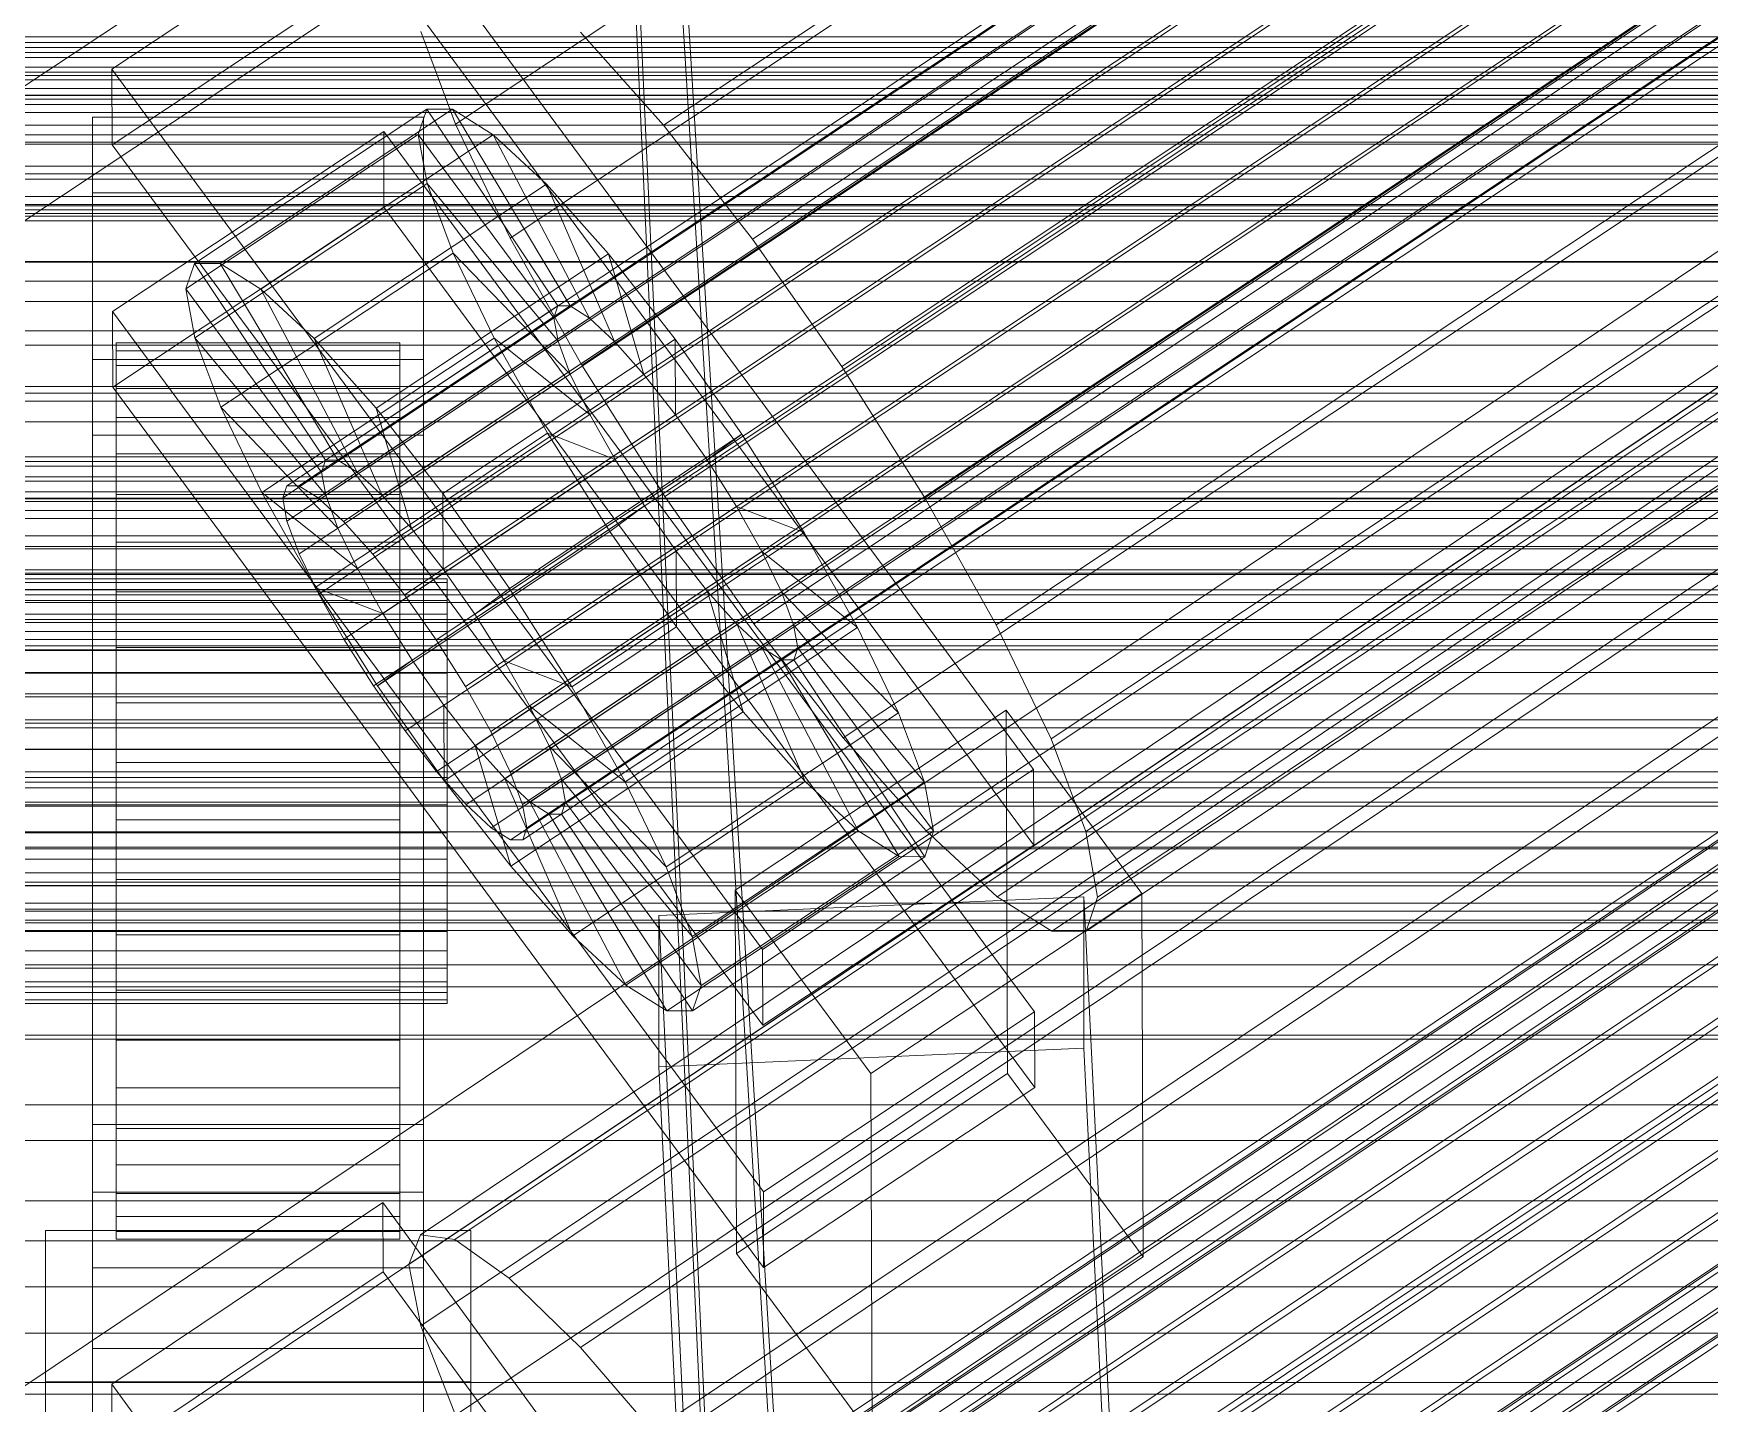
# Model space of a CAD drawing. Header units: millimetres. Extents: x -1970 to 34302, y -65268 to 6837.
# Drawn here: x 130.5 to 201.4, y -35108.3 to -35050.3 of the extents above; entities that cross this region are included whole.
import ezdxf

# ---------------------------------------------------------------- set-up
doc = ezdxf.new("R2010")
doc.units = ezdxf.units.MM
for name, color, linetype, lineweight in [('frontal_C01', 7, 'Continuous', 0), ('frontal_C02', 7, 'Continuous', 0), ('frontal_C07', 7, 'Continuous', 0), ('frontal_mezcladora', 7, 'Continuous', 0), ('frontal_mix-C02', 7, 'Continuous', 0)]:
    doc.layers.add(name, color=color, linetype=linetype, lineweight=lineweight)

msp = doc.modelspace()

# ---------------------------------------------------------------- linework, layer by layer
at = {"layer": 'frontal_C01'}
for p, q in [((141.218, -35069.457), (355.017, -34927.553)), ((141.731, -35069.46), (355.53, -34927.555)), ((141.045, -35069.965), (354.844, -34928.061)), ((142.549, -35069.973), (356.348, -34928.068)), ((141.224, -35070.949), (355.022, -34929.044)), ((143.617, -35070.961), (357.415, -34929.056)), ((141.742, -35072.341), (355.541, -34930.437)), ((144.861, -35072.357), (358.659, -34930.452)), ((148.35, -35054.162), (332.659, -34931.83)), ((142.565, -35074.048), (356.363, -34932.143)), ((359.995, -34932.161), (146.196, -35074.066)), ((157.152, -35054.205), (341.461, -34931.874)), ((143.635, -35075.952), (357.434, -34934.047)), ((147.533, -35075.971), (361.332, -34934.067)), ((144.881, -35077.924), (358.68, -34936.019)), ((148.779, -35077.943), (362.578, -34936.039)), ((150.672, -35058.977), (334.981, -34936.646)), ((345.231, -34936.697), (160.922, -35059.028)), ((146.218, -35079.829), (360.017, -34937.925)), ((149.85, -35079.847), (363.648, -34937.943)), ((147.554, -35081.538), (361.352, -34939.634)), ((150.672, -35081.553), (364.471, -34939.649)), ((148.798, -35082.934), (362.596, -34941.03)), ((151.191, -35082.946), (364.989, -34941.042)), ((149.865, -35083.922), (363.664, -34942.018)), ((151.369, -35083.93), (365.168, -34942.025)), ((153.694, -35064.351), (338.003, -34942.02)), ((164.693, -35064.406), (349.002, -34942.074)), ((150.683, -35084.435), (364.482, -34942.531)), ((151.196, -35084.438), (364.995, -34942.533)), ((157.211, -35069.916), (341.52, -34947.585)), ((168.21, -35069.971), (352.519, -34947.639)), ((160.982, -35075.293), (345.291, -34952.962)), ((171.232, -35075.344), (355.541, -34953.013)), ((164.752, -35080.116), (349.061, -34957.785)), ((173.554, -35080.16), (357.863, -34957.829)), ((168.263, -35084.057), (352.572, -34961.725)), ((175.016, -35084.09), (359.326, -34961.759)), ((171.275, -35086.845), (355.584, -34964.514)), ((175.521, -35086.867), (359.83, -34964.535)), ((173.584, -35088.293), (357.893, -34965.961)), ((175.032, -35088.3), (359.341, -34965.968)), ((228.298, -34987.381), (130, -35052.625)), ((130, -35058.312), (228.298, -34993.069)), ((133.809, -35051.836), (145.277, -35044.225)), ((145.277, -35044.225), (172.809, -35081.464)), ((145.289, -35047.426), (133.821, -35055.038)), ((172.821, -35084.665), (145.289, -35047.426)), ((148.35, -35054.162), (146.887, -35050.232)), ((153.641, -35050.265), (157.152, -35054.205)), ((133.821, -35055.038), (133.809, -35051.836)), ((161.341, -35089.075), (133.809, -35051.836)), ((137.313, -35060.047), (147.143, -35053.523)), ((138.396, -35060.053), (148.226, -35053.528)), ((147.143, -35053.523), (146.777, -35054.595)), ((148.226, -35053.528), (147.143, -35053.523)), ((147.143, -35053.523), (152.686, -35061.845)), ((149.953, -35054.611), (148.226, -35053.528)), ((148.226, -35053.528), (153.199, -35061.848)), ((133, -35057.064), (133, -35053.862)), ((133, -35053.862), (147, -35053.862)), ((133, -35099.336), (133, -35053.862)), ((133.847, -35062.082), (145.315, -35054.47)), ((145.315, -35054.47), (145.327, -35057.672)), ((145.315, -35054.47), (172.847, -35091.709)), ((147, -35053.862), (147, -35057.064)), ((147, -35053.862), (147, -35099.336)), ((150.672, -35058.977), (148.35, -35054.162)), ((157.152, -35054.205), (160.922, -35059.028)), ((133.821, -35055.038), (161.353, -35092.277)), ((136.948, -35061.12), (146.777, -35054.595)), ((140.123, -35061.135), (149.953, -35054.611)), ((146.777, -35054.595), (152.513, -35062.353)), ((146.777, -35054.595), (147.155, -35056.672)), ((152.207, -35056.697), (149.953, -35054.611)), ((149.953, -35054.611), (154.017, -35062.361)), ((147, -35057.064), (133, -35057.064)), ((133, -35057.064), (133, -35102.537)), ((137.325, -35063.196), (147.155, -35056.672)), ((142.377, -35063.221), (152.207, -35056.697)), ((147, -35102.537), (147, -35057.064)), ((147.155, -35056.672), (152.692, -35063.337)), ((147.155, -35056.672), (148.249, -35059.612)), ((154.833, -35059.645), (152.207, -35056.697)), ((152.207, -35056.697), (155.085, -35063.349)), ((145.327, -35057.672), (133.859, -35065.284)), ((172.859, -35094.911), (145.327, -35057.672)), ((153.694, -35064.351), (150.672, -35058.977)), ((160.922, -35059.028), (164.693, -35064.406)), ((136.948, -35061.12), (137.313, -35060.047)), ((142.856, -35068.37), (137.313, -35060.047)), ((137.313, -35060.047), (138.396, -35060.053)), ((143.369, -35068.372), (138.396, -35060.053)), ((138.396, -35060.053), (140.123, -35061.135)), ((138.419, -35066.136), (148.249, -35059.612)), ((145.003, -35066.169), (154.833, -35059.645)), ((148.249, -35059.612), (153.21, -35064.73)), ((148.249, -35059.612), (149.985, -35063.214)), ((157.653, -35063.252), (154.833, -35059.645)), ((154.833, -35059.645), (156.329, -35064.745)), ((142.683, -35068.878), (136.948, -35061.12)), ((137.325, -35063.196), (136.948, -35061.12)), ((144.188, -35068.885), (140.123, -35061.135)), ((140.123, -35061.135), (142.377, -35063.221)), ((133.859, -35065.284), (133.847, -35062.082)), ((161.379, -35099.321), (133.847, -35062.082)), ((152.686, -35061.845), (142.856, -35068.37)), ((153.199, -35061.848), (143.369, -35068.372)), ((152.513, -35062.353), (152.686, -35061.845)), ((152.686, -35061.845), (153.199, -35061.848)), ((153.199, -35061.848), (154.017, -35062.361)), ((152.513, -35062.353), (142.683, -35068.878)), ((154.017, -35062.361), (144.188, -35068.885)), ((152.692, -35063.337), (152.513, -35062.353)), ((154.017, -35062.361), (155.085, -35063.349)), ((134, -35073.394), (134, -35063.414)), ((134, -35063.414), (134, -35063.745)), ((134, -35063.414), (146, -35063.414)), ((134, -35064.375), (134, -35063.414)), ((134, -35073.55), (134, -35063.745)), ((134, -35063.745), (134, -35065.346)), ((134, -35063.745), (146, -35063.745)), ((142.862, -35069.861), (137.325, -35063.196)), ((138.419, -35066.136), (137.325, -35063.196)), ((140.156, -35069.738), (149.985, -35063.214)), ((145.255, -35069.873), (142.377, -35063.221)), ((142.377, -35063.221), (145.003, -35066.169)), ((152.692, -35063.337), (142.862, -35069.861)), ((155.085, -35063.349), (145.255, -35069.873)), ((146, -35063.745), (146, -35063.414)), ((146, -35063.414), (146, -35073.394)), ((146, -35063.414), (146, -35064.375)), ((146, -35065.346), (146, -35063.745)), ((146, -35063.745), (146, -35073.55)), ((157.653, -35063.252), (147.823, -35069.777)), ((149.985, -35063.214), (154.033, -35066.436)), ((149.985, -35063.214), (152.246, -35067.234)), ((153.21, -35064.73), (152.692, -35063.337)), ((155.085, -35063.349), (156.329, -35064.745)), ((157.665, -35066.454), (157.653, -35063.252)), ((160.474, -35067.275), (157.653, -35063.252)), ((133, -35067.31), (133, -35064.108)), ((133, -35064.108), (147, -35064.108)), ((133, -35109.581), (133, -35064.108)), ((134, -35073.849), (134, -35064.375)), ((134, -35064.375), (146, -35064.375)), ((134, -35066.563), (134, -35064.375)), ((146, -35064.375), (146, -35073.849)), ((146, -35064.375), (146, -35066.563)), ((147, -35064.108), (147, -35067.31)), ((147, -35064.108), (147, -35109.581)), ((157.211, -35069.916), (153.694, -35064.351)), ((164.693, -35064.406), (168.21, -35069.971)), ((153.21, -35064.73), (143.38, -35071.254)), ((156.329, -35064.745), (146.499, -35071.269)), ((154.033, -35066.436), (153.21, -35064.73)), ((156.329, -35064.745), (157.665, -35066.454)), ((133.859, -35065.284), (161.391, -35102.523)), ((134, -35074.309), (134, -35065.346)), ((134, -35065.346), (134, -35068.107)), ((134, -35065.346), (146, -35065.346)), ((146, -35068.107), (146, -35065.346)), ((146, -35065.346), (146, -35074.309)), ((134, -35074.885), (134, -35066.563)), ((134, -35066.563), (146, -35066.563)), ((134, -35069.829), (134, -35066.563)), ((143.38, -35071.254), (138.419, -35066.136)), ((140.156, -35069.738), (138.419, -35066.136)), ((154.033, -35066.436), (144.203, -35072.96)), ((146.499, -35071.269), (145.003, -35066.169)), ((145.003, -35066.169), (147.823, -35069.777)), ((146, -35066.563), (146, -35074.885)), ((146, -35066.563), (146, -35069.829)), ((147.835, -35072.978), (157.665, -35066.454)), ((155.103, -35068.34), (154.033, -35066.436)), ((157.665, -35066.454), (159.001, -35068.359)), ((142.416, -35073.758), (152.246, -35067.234)), ((150.644, -35073.799), (160.474, -35067.275)), ((152.246, -35067.234), (155.103, -35068.34)), ((152.246, -35067.234), (154.877, -35071.397)), ((160.474, -35067.275), (159.001, -35068.359)), ((163.105, -35071.438), (160.474, -35067.275)), ((147, -35067.31), (133, -35067.31)), ((133, -35067.31), (133, -35112.783)), ((147, -35112.783), (147, -35067.31)), ((134, -35075.617), (134, -35068.107)), ((134, -35068.107), (134, -35071.84)), ((134, -35068.107), (146, -35068.107)), ((142.856, -35068.37), (142.683, -35068.878)), ((143.369, -35068.372), (142.856, -35068.37)), ((144.188, -35068.885), (143.369, -35068.372)), ((155.103, -35068.34), (145.274, -35074.864)), ((146, -35071.84), (146, -35068.107)), ((146, -35068.107), (146, -35075.617)), ((159.001, -35068.359), (149.171, -35074.884)), ((156.35, -35070.312), (155.103, -35068.34)), ((159.001, -35068.359), (160.247, -35070.331)), ((142.683, -35068.878), (142.862, -35069.861)), ((145.255, -35069.873), (144.188, -35068.885)), ((134, -35076.432), (134, -35069.829)), ((134, -35069.829), (146, -35069.829)), ((134, -35073.949), (134, -35069.829)), ((144.203, -35072.96), (140.156, -35069.738)), ((142.416, -35073.758), (140.156, -35069.738)), ((141.045, -35069.965), (141.218, -35069.457)), ((141.224, -35070.949), (141.045, -35069.965)), ((141.218, -35069.457), (141.731, -35069.46)), ((141.731, -35069.46), (142.549, -35069.973)), ((142.549, -35069.973), (143.617, -35070.961)), ((142.862, -35069.861), (143.38, -35071.254)), ((146.499, -35071.269), (145.255, -35069.873)), ((146, -35069.829), (146, -35076.432)), ((146, -35069.829), (146, -35073.949)), ((147.823, -35069.777), (147.835, -35072.978)), ((147.823, -35069.777), (150.644, -35073.799)), ((160.982, -35075.293), (157.211, -35069.916)), ((168.21, -35069.971), (171.232, -35075.344)), ((156.35, -35070.312), (146.52, -35076.836)), ((160.247, -35070.331), (150.417, -35076.856)), ((154.877, -35071.397), (156.35, -35070.312)), ((157.686, -35072.217), (156.35, -35070.312)), ((163.105, -35071.438), (160.247, -35070.331)), ((160.247, -35070.331), (161.318, -35072.235)), ((141.742, -35072.341), (141.224, -35070.949)), ((143.38, -35071.254), (144.203, -35072.96)), ((143.617, -35070.961), (144.861, -35072.357)), ((145.047, -35077.921), (154.877, -35071.397)), ((147.835, -35072.978), (146.499, -35071.269)), ((153.275, -35077.962), (163.105, -35071.438)), ((154.877, -35071.397), (157.698, -35075.419)), ((165.365, -35075.457), (163.105, -35071.438)), ((134, -35077.385), (134, -35071.84)), ((134, -35071.84), (134, -35076.292)), ((134, -35071.84), (146, -35071.84)), ((146, -35076.292), (146, -35071.84)), ((146, -35071.84), (146, -35077.385)), ((157.686, -35072.217), (147.856, -35078.742)), ((161.318, -35072.235), (151.488, -35078.76)), ((157.698, -35075.419), (157.686, -35072.217)), ((159.022, -35073.926), (157.686, -35072.217)), ((165.365, -35075.457), (161.318, -35072.235)), ((161.318, -35072.235), (162.14, -35073.942)), ((142.565, -35074.048), (141.742, -35072.341)), ((144.203, -35072.96), (145.274, -35074.864)), ((144.861, -35072.357), (146.196, -35074.066)), ((-148, -35073.394), (148, -35073.394)), ((-148, -35073.55), (148, -35073.55)), ((134, -35073.55), (134, -35073.394)), ((146, -35073.394), (134, -35073.394)), ((134, -35073.394), (134, -35073.849)), ((134, -35074.309), (134, -35073.55)), ((146, -35073.55), (134, -35073.55)), ((146, -35073.394), (146, -35073.55)), ((146, -35073.849), (146, -35073.394)), ((146, -35073.55), (146, -35074.309)), ((149.171, -35074.884), (147.835, -35072.978)), ((148, -35073.55), (148, -35073.394)), ((148, -35073.394), (148, -35073.849)), ((148, -35074.309), (148, -35073.55)), ((-148, -35073.849), (148, -35073.849)), ((-148, -35074.309), (148, -35074.309)), ((146, -35073.849), (134, -35073.849)), ((134, -35073.849), (134, -35074.885)), ((134, -35078.384), (134, -35073.949)), ((134, -35073.949), (146, -35073.949)), ((134, -35078.644), (134, -35073.949)), ((134, -35075.617), (134, -35074.309)), ((146, -35074.309), (134, -35074.309)), ((145.274, -35074.864), (142.416, -35073.758)), ((145.047, -35077.921), (142.416, -35073.758)), ((143.635, -35075.952), (142.565, -35074.048)), ((146, -35074.885), (146, -35073.849)), ((146, -35073.949), (146, -35078.384)), ((146, -35073.949), (146, -35078.644)), ((146, -35074.309), (146, -35075.617)), ((146.196, -35074.066), (147.533, -35075.971)), ((148, -35073.849), (148, -35074.885)), ((148, -35075.617), (148, -35074.309)), ((149.171, -35074.884), (150.644, -35073.799)), ((159.022, -35073.926), (149.192, -35080.451)), ((150.644, -35073.799), (153.275, -35077.962)), ((162.14, -35073.942), (152.311, -35080.466)), ((160.518, -35079.027), (159.022, -35073.926)), ((160.266, -35075.322), (159.022, -35073.926)), ((167.102, -35079.06), (162.14, -35073.942)), ((162.14, -35073.942), (162.659, -35075.334)), ((-148, -35074.885), (148, -35074.885)), ((146, -35074.885), (134, -35074.885)), ((134, -35074.885), (134, -35076.432)), ((145.274, -35074.864), (146.52, -35076.836)), ((146, -35076.432), (146, -35074.885)), ((148, -35074.885), (148, -35076.432)), ((150.417, -35076.856), (149.171, -35074.884)), ((-148, -35075.617), (148, -35075.617)), ((134, -35077.385), (134, -35075.617)), ((146, -35075.617), (134, -35075.617)), ((146, -35075.617), (146, -35077.385)), ((147.868, -35081.943), (157.698, -35075.419)), ((148, -35077.385), (148, -35075.617)), ((160.266, -35075.322), (150.436, -35081.847)), ((162.659, -35075.334), (152.829, -35081.859)), ((155.535, -35081.982), (165.365, -35075.457)), ((157.698, -35075.419), (160.518, -35079.027)), ((163.144, -35081.974), (160.266, -35075.322)), ((161.333, -35076.31), (160.266, -35075.322)), ((164.752, -35080.116), (160.982, -35075.293)), ((168.196, -35081.999), (162.659, -35075.334)), ((162.659, -35075.334), (162.837, -35076.318)), ((167.102, -35079.06), (165.365, -35075.457)), ((171.232, -35075.344), (173.554, -35080.16)), ((-148, -35076.432), (148, -35076.432)), ((134, -35076.292), (134, -35079.494)), ((146, -35076.292), (134, -35076.292)), ((134, -35076.292), (134, -35081.158)), ((146, -35076.432), (134, -35076.432)), ((134, -35076.432), (134, -35078.384)), ((144.881, -35077.924), (143.635, -35075.952)), ((146, -35079.494), (146, -35076.292)), ((146, -35081.158), (146, -35076.292)), ((146, -35078.384), (146, -35076.432)), ((147.533, -35075.971), (148.779, -35077.943)), ((148, -35076.432), (148, -35078.384)), ((161.333, -35076.31), (151.503, -35082.835)), ((162.837, -35076.318), (153.008, -35082.842)), ((165.397, -35084.06), (161.333, -35076.31)), ((162.151, -35076.823), (161.333, -35076.31)), ((162.837, -35076.318), (162.664, -35076.826)), ((168.573, -35084.076), (162.837, -35076.318)), ((146.52, -35076.836), (145.047, -35077.921)), ((146.52, -35076.836), (147.856, -35078.742)), ((151.488, -35078.76), (150.417, -35076.856)), ((150.417, -35076.856), (153.275, -35077.962)), ((162.151, -35076.823), (152.321, -35083.348)), ((162.664, -35076.826), (152.835, -35083.35)), ((167.125, -35085.143), (162.151, -35076.823)), ((162.664, -35076.826), (162.151, -35076.823)), ((168.208, -35085.148), (162.664, -35076.826)), ((-148, -35077.385), (148, -35077.385)), ((134, -35079.494), (134, -35077.385)), ((146, -35077.385), (134, -35077.385)), ((146.218, -35079.829), (144.881, -35077.924)), ((147.868, -35081.943), (145.047, -35077.921)), ((146, -35077.385), (146, -35079.494)), ((148, -35079.494), (148, -35077.385)), ((-148, -35078.384), (148, -35078.384)), ((146, -35078.384), (134, -35078.384)), ((134, -35078.384), (134, -35080.608)), ((146, -35080.608), (146, -35078.384)), ((148, -35078.384), (148, -35080.608)), ((148.779, -35077.943), (149.85, -35079.847)), ((153.275, -35077.962), (155.535, -35081.982)), ((134, -35080.608), (134, -35078.644)), ((134, -35078.644), (146, -35078.644)), ((134, -35083.593), (134, -35078.644)), ((146, -35078.644), (146, -35080.608)), ((146, -35078.644), (146, -35083.593)), ((147.856, -35078.742), (147.868, -35081.943)), ((147.856, -35078.742), (149.192, -35080.451)), ((150.688, -35085.551), (160.518, -35079.027)), ((152.311, -35080.466), (151.488, -35078.76)), ((151.488, -35078.76), (155.535, -35081.982)), ((157.272, -35085.584), (167.102, -35079.06)), ((160.19, -35086.563), (171.658, -35078.951)), ((160.518, -35079.027), (163.144, -35081.974)), ((168.196, -35081.999), (167.102, -35079.06)), ((171.658, -35078.951), (171.715, -35094.32)), ((171.658, -35078.951), (177.394, -35086.71)), ((148, -35079.494), (-148, -35079.494)), ((134, -35079.494), (146, -35079.494)), ((134, -35081.799), (134, -35079.494)), ((146, -35079.494), (146, -35081.799)), ((147.554, -35081.538), (146.218, -35079.829)), ((148, -35081.799), (148, -35079.494)), ((149.85, -35079.847), (150.672, -35081.553)), ((-148, -35080.608), (148, -35080.608)), ((146, -35080.608), (134, -35080.608)), ((134, -35080.608), (134, -35082.952)), ((146, -35082.952), (146, -35080.608)), ((148, -35080.608), (148, -35082.952)), ((149.192, -35080.451), (150.688, -35085.551)), ((149.192, -35080.451), (150.436, -35081.847)), ((152.829, -35081.859), (152.311, -35080.466)), ((152.311, -35080.466), (157.272, -35085.584)), ((168.263, -35084.057), (164.752, -35080.116)), ((173.554, -35080.16), (175.016, -35084.09)), ((134, -35081.799), (134, -35081.158)), ((134, -35081.158), (134, -35086.107)), ((134, -35081.158), (146, -35081.158)), ((146, -35086.107), (146, -35081.158)), ((146, -35081.158), (146, -35081.799)), ((172.809, -35081.464), (161.341, -35089.075)), ((172.821, -35084.665), (172.809, -35081.464)), ((-148, -35081.799), (148, -35081.799)), ((134, -35084.143), (134, -35081.799)), ((146, -35081.799), (134, -35081.799)), ((146, -35081.799), (146, -35084.143)), ((148.798, -35082.934), (147.554, -35081.538)), ((150.688, -35085.551), (147.868, -35081.943)), ((148, -35084.143), (148, -35081.799)), ((150.436, -35081.847), (153.314, -35088.499)), ((150.436, -35081.847), (151.503, -35082.835)), ((150.672, -35081.553), (151.191, -35082.946)), ((153.008, -35082.842), (152.829, -35081.859)), ((152.829, -35081.859), (158.366, -35088.524)), ((153.314, -35088.499), (163.144, -35081.974)), ((155.535, -35081.982), (157.272, -35085.584)), ((158.366, -35088.524), (168.196, -35081.999)), ((163.144, -35081.974), (165.397, -35084.06)), ((168.573, -35084.076), (168.196, -35081.999)), ((151.503, -35082.835), (155.567, -35090.585)), ((151.503, -35082.835), (152.321, -35083.348)), ((152.835, -35083.35), (153.008, -35082.842)), ((153.008, -35082.842), (158.743, -35090.6)), ((-148, -35082.952), (148, -35082.952)), ((134, -35082.952), (134, -35083.593)), ((146, -35082.952), (134, -35082.952)), ((134, -35082.952), (134, -35085.257)), ((134, -35083.593), (146, -35083.593)), ((134, -35088.459), (134, -35083.593)), ((146, -35083.593), (146, -35082.952)), ((146, -35085.257), (146, -35082.952)), ((146, -35083.593), (146, -35088.459)), ((148, -35082.952), (148, -35085.257)), ((149.865, -35083.922), (148.798, -35082.934)), ((151.191, -35082.946), (151.369, -35083.93)), ((152.321, -35083.348), (157.295, -35091.667)), ((152.321, -35083.348), (152.835, -35083.35)), ((152.835, -35083.35), (158.378, -35091.673)), ((-148, -35084.143), (148, -35084.143)), ((134, -35086.367), (134, -35084.143)), ((134, -35084.143), (134, -35086.107)), ((146, -35084.143), (134, -35084.143)), ((146, -35086.107), (146, -35084.143)), ((146, -35084.143), (146, -35086.367)), ((148, -35086.367), (148, -35084.143)), ((150.683, -35084.435), (149.865, -35083.922)), ((151.369, -35083.93), (151.196, -35084.438)), ((155.567, -35090.585), (165.397, -35084.06)), ((158.743, -35090.6), (168.573, -35084.076)), ((165.397, -35084.06), (167.125, -35085.143)), ((168.208, -35085.148), (168.573, -35084.076)), ((171.275, -35086.845), (168.263, -35084.057)), ((175.016, -35084.09), (175.521, -35086.867)), ((151.196, -35084.438), (150.683, -35084.435)), ((161.353, -35092.277), (172.821, -35084.665)), ((-148, -35085.257), (148, -35085.257)), ((134, -35085.257), (134, -35088.459)), ((146, -35085.257), (134, -35085.257)), ((134, -35085.257), (134, -35087.365)), ((146, -35088.459), (146, -35085.257)), ((146, -35087.365), (146, -35085.257)), ((148, -35085.257), (148, -35087.365)), ((153.314, -35088.499), (150.688, -35085.551)), ((157.272, -35085.584), (158.366, -35088.524)), ((157.295, -35091.667), (167.125, -35085.143)), ((158.378, -35091.673), (168.208, -35085.148)), ((167.125, -35085.143), (168.208, -35085.148)), ((-148, -35086.367), (148, -35086.367)), ((134, -35086.107), (134, -35090.801)), ((134, -35086.107), (146, -35086.107)), ((134, -35088.318), (134, -35086.367)), ((134, -35086.367), (134, -35090.801)), ((146, -35086.367), (134, -35086.367)), ((146, -35090.801), (146, -35086.107)), ((146, -35090.801), (146, -35086.367)), ((146, -35086.367), (146, -35088.318)), ((148, -35088.318), (148, -35086.367)), ((156.962, -35087.633), (174.943, -35086.846)), ((160.247, -35101.932), (160.19, -35086.563)), ((165.926, -35094.321), (160.19, -35086.563)), ((177.394, -35086.71), (165.926, -35094.321)), ((173.584, -35088.293), (171.275, -35086.845)), ((174.943, -35086.846), (174.943, -35093.25)), ((174.943, -35086.846), (177.811, -35145.665)), ((175.521, -35086.867), (175.032, -35088.3)), ((177.451, -35102.078), (177.394, -35086.71)), ((-148, -35087.365), (148, -35087.365)), ((134, -35087.365), (134, -35092.91)), ((146, -35087.365), (134, -35087.365)), ((134, -35087.365), (134, -35089.134)), ((146, -35092.91), (146, -35087.365)), ((146, -35089.134), (146, -35087.365)), ((148, -35087.365), (148, -35089.134)), ((156.962, -35094.037), (156.962, -35087.633)), ((159.83, -35146.452), (156.962, -35087.633)), ((-148, -35088.318), (148, -35088.318)), ((134, -35089.865), (134, -35088.318)), ((134, -35088.318), (134, -35094.922)), ((146, -35088.318), (134, -35088.318)), ((134, -35088.459), (146, -35088.459)), ((134, -35092.91), (134, -35088.459)), ((146, -35094.922), (146, -35088.318)), ((146, -35088.318), (146, -35089.865)), ((146, -35088.459), (146, -35092.91)), ((148, -35089.865), (148, -35088.318)), ((155.567, -35090.585), (153.314, -35088.499)), ((158.366, -35088.524), (158.743, -35090.6)), ((175.032, -35088.3), (173.584, -35088.293)), ((-148, -35089.134), (148, -35089.134)), ((134, -35089.134), (134, -35096.643)), ((146, -35089.134), (134, -35089.134)), ((134, -35089.134), (134, -35090.442)), ((146, -35096.643), (146, -35089.134)), ((146, -35090.442), (146, -35089.134)), ((148, -35089.134), (148, -35090.442)), ((161.341, -35089.075), (161.353, -35092.277)), ((-148, -35089.865), (148, -35089.865)), ((134, -35090.901), (134, -35089.865)), ((134, -35089.865), (134, -35098.187)), ((146, -35089.865), (134, -35089.865)), ((146, -35098.187), (146, -35089.865)), ((146, -35089.865), (146, -35090.901)), ((148, -35090.901), (148, -35089.865)), ((-148, -35090.442), (148, -35090.442)), ((134, -35090.442), (134, -35099.405)), ((146, -35090.442), (134, -35090.442)), ((134, -35090.442), (134, -35091.2)), ((146, -35099.405), (146, -35090.442)), ((146, -35091.2), (146, -35090.442)), ((148, -35090.442), (148, -35091.2)), ((157.295, -35091.667), (155.567, -35090.585)), ((158.743, -35090.6), (158.378, -35091.673)), ((-148, -35090.901), (148, -35090.901)), ((-148, -35091.2), (148, -35091.2)), ((-148, -35091.357), (148, -35091.357)), ((134, -35090.801), (134, -35094.922)), ((134, -35090.801), (146, -35090.801)), ((134, -35091.357), (134, -35090.901)), ((134, -35090.901), (134, -35100.375)), ((146, -35090.901), (134, -35090.901)), ((134, -35091.2), (134, -35101.005)), ((146, -35091.2), (134, -35091.2)), ((134, -35091.2), (134, -35091.357)), ((134, -35091.357), (134, -35101.336)), ((146, -35091.357), (134, -35091.357)), ((146, -35094.922), (146, -35090.801)), ((146, -35100.375), (146, -35090.901)), ((146, -35090.901), (146, -35091.357)), ((146, -35101.005), (146, -35091.2)), ((146, -35091.357), (146, -35091.2)), ((146, -35101.336), (146, -35091.357)), ((148, -35091.357), (148, -35090.901)), ((148, -35091.2), (148, -35091.357)), ((158.378, -35091.673), (157.295, -35091.667)), ((172.847, -35091.709), (161.379, -35099.321)), ((172.859, -35094.911), (172.847, -35091.709)), ((134, -35092.91), (146, -35092.91)), ((134, -35096.643), (134, -35092.91)), ((146, -35092.91), (146, -35096.643)), ((174.943, -35093.25), (156.962, -35094.037)), ((177.811, -35152.07), (174.943, -35093.25)), ((159.83, -35152.856), (156.962, -35094.037)), ((134, -35094.922), (134, -35098.187)), ((134, -35094.922), (146, -35094.922)), ((146, -35098.187), (146, -35094.922)), ((171.715, -35094.32), (160.247, -35101.932)), ((161.391, -35102.523), (172.859, -35094.911)), ((165.926, -35094.321), (165.983, -35109.69)), ((177.451, -35102.078), (171.715, -35094.32)), ((133, -35111.849), (133, -35096.48)), ((133, -35096.48), (147, -35096.48)), ((133, -35105.954), (133, -35096.48)), ((134, -35096.643), (146, -35096.643)), ((134, -35099.405), (134, -35096.643)), ((146, -35096.643), (146, -35099.405)), ((147, -35096.48), (147, -35111.849)), ((147, -35096.48), (147, -35105.954)), ((134, -35098.187), (134, -35100.375)), ((134, -35098.187), (146, -35098.187)), ((146, -35100.375), (146, -35098.187)), ((147, -35099.336), (133, -35099.336)), ((133, -35099.336), (133, -35102.537)), ((134, -35099.405), (146, -35099.405)), ((134, -35101.005), (134, -35099.405)), ((146, -35099.405), (146, -35101.005)), ((147, -35102.537), (147, -35099.336)), ((161.379, -35099.321), (161.391, -35102.523)), ((134, -35100.375), (134, -35101.336)), ((134, -35100.375), (146, -35100.375)), ((146, -35101.336), (146, -35100.375)), ((131, -35107.366), (131, -35100.963)), ((131, -35100.963), (149, -35100.963)), ((131, -35146.057), (131, -35100.963)), ((134, -35101.005), (146, -35101.005)), ((134, -35101.336), (134, -35101.005)), ((146, -35101.005), (146, -35101.336)), ((149, -35100.963), (149, -35107.366)), ((149, -35100.963), (149, -35146.057)), ((134, -35101.336), (146, -35101.336)), ((160.247, -35101.932), (165.983, -35109.69)), ((133, -35102.537), (147, -35102.537)), ((165.983, -35109.69), (177.451, -35102.078)), ((147, -35105.954), (133, -35105.954)), ((133, -35105.954), (133, -35121.322)), ((147, -35121.322), (147, -35105.954)), ((149, -35107.366), (131, -35107.366)), ((131, -35152.46), (131, -35107.366)), ((149, -35152.46), (149, -35107.366))]:
    msp.add_line(p, q, dxfattribs=at)
at = {"layer": 'frontal_C02'}
for p, q in [((146.872, -35101.153), (331.181, -34977.669)), ((148.32, -35101.35), (332.629, -34977.866)), ((146.383, -35102.397), (330.692, -34978.913)), ((150.629, -35102.974), (334.938, -34979.49)), ((141.218, -35124.679), (355.017, -34981.438)), ((141.045, -35125.12), (354.844, -34981.879)), ((141.731, -35124.749), (355.53, -34981.508)), ((142.549, -35125.324), (356.348, -34982.083)), ((146.887, -35104.996), (331.197, -34981.512)), ((141.224, -35126.041), (355.022, -34982.799)), ((153.641, -35105.914), (337.95, -34982.43)), ((143.617, -35126.366), (357.415, -34983.125)), ((141.742, -35127.379), (355.541, -34984.138)), ((144.861, -35127.804), (358.659, -34984.562)), ((148.35, -35108.774), (332.659, -34985.29)), ((142.565, -35129.044), (356.363, -34985.803)), ((359.995, -34986.297), (146.196, -35129.538)), ((157.152, -35109.971), (341.461, -34986.487)), ((143.635, -35130.922), (357.434, -34987.681)), ((147.533, -35131.452), (361.332, -34988.211)), ((144.881, -35132.885), (358.68, -34989.644)), ((150.672, -35113.473), (334.981, -34989.989)), ((148.779, -35133.415), (362.578, -34990.174)), ((345.231, -34991.382), (160.922, -35114.866)), ((146.218, -35134.799), (360.017, -34991.558)), ((149.85, -35135.293), (363.648, -34992.051)), ((147.554, -35136.534), (361.352, -34993.292)), ((150.672, -35136.958), (364.471, -34993.716)), ((148.798, -35137.971), (362.596, -34994.73)), ((151.191, -35138.296), (364.989, -34995.055)), ((153.694, -35118.772), (338.003, -34995.288)), ((149.865, -35139.013), (363.664, -34995.771)), ((150.683, -35139.588), (364.482, -34996.347)), ((151.369, -35139.217), (365.168, -34995.976)), ((151.196, -35139.658), (364.995, -34996.416)), ((164.693, -35120.268), (349.002, -34996.784)), ((157.211, -35124.312), (341.52, -35000.828)), ((168.21, -35125.807), (352.519, -35002.323)), ((160.982, -35129.713), (345.291, -35006.229)), ((228.298, -35041.759), (130, -35107.617)), ((130, -35113.358), (228.298, -35047.5)), ((-440, -35050.468), (440, -35050.468)), ((-440, -35050.911), (440, -35050.911)), ((-440, -35051.963), (440, -35051.963)), ((-440, -35052.276), (440, -35052.276)), ((-311.15, -35051.753), (311.15, -35051.753)), ((-440, -35052.937), (440, -35052.937)), ((-440, -35053.099), (440, -35053.099)), ((-440, -35053.324), (440, -35053.324)), ((-311.15, -35056.257), (311.15, -35056.257)), ((-311.15, -35057.787), (311.15, -35057.787)), ((-311.15, -35061.654), (311.15, -35061.654)), ((-311.15, -35062.904), (311.15, -35062.904)), ((-311.15, -35065.872), (311.15, -35065.872)), ((-311.15, -35066.755), (311.15, -35066.755)), ((-311.15, -35068.621), (311.15, -35068.621)), ((-311.15, -35069.078), (311.15, -35069.078)), ((-311.15, -35069.714), (311.15, -35069.714)), ((133.809, -35107.469), (145.277, -35099.785)), ((145.277, -35099.785), (145.289, -35102.708)), ((145.277, -35099.785), (172.809, -35137.378)), ((146.383, -35102.397), (146.872, -35101.153)), ((146.872, -35101.153), (148.32, -35101.35)), ((148.32, -35101.35), (150.629, -35102.974)), ((145.289, -35102.708), (133.821, -35110.392)), ((172.821, -35140.301), (145.289, -35102.708)), ((146.887, -35104.996), (146.383, -35102.397)), ((150.629, -35102.974), (153.641, -35105.914)), ((148.35, -35108.774), (146.887, -35104.996)), ((153.641, -35105.914), (157.152, -35109.971)), ((133.821, -35110.392), (133.809, -35107.469)), ((161.341, -35145.062), (133.809, -35107.469))]:
    msp.add_line(p, q, dxfattribs=at)
at = {"layer": 'frontal_C07'}
for p, q in [((-350, -35050.704), (350, -35050.704)), ((350, -35050.912), (-350, -35050.912)), ((350, -35051.338), (-350, -35051.338)), ((-250, -35051.125), (250, -35051.125)), ((-350, -35052.103), (350, -35052.103)), ((-350, -35052.94), (350, -35052.94)), ((-250, -35052.643), (250, -35052.643)), ((-250, -35053.66), (250, -35053.66)), ((-350, -35054.194), (350, -35054.194)), ((-350, -35054.913), (350, -35054.913)), ((-350, -35055), (350, -35055)), ((-250, -35054.604), (250, -35054.604)), ((-350, -35055.937), (350, -35055.937)), ((-350, -35056.488), (350, -35056.488)), ((-350, -35057.212), (350, -35057.212)), ((-350, -35057.559), (350, -35057.559)), ((-350, -35057.934), (350, -35057.934)), ((-350, -35058.052), (350, -35058.052)), ((-250, -35057.608), (250, -35057.608)), ((-250, -35058.245), (250, -35058.245)), ((-250, -35059.97), (250, -35059.97)), ((-250, -35060.801), (250, -35060.801)), ((-250, -35063.51), (250, -35063.51)), ((-250, -35065.26), (250, -35065.26)), ((-250, -35065.538), (250, -35065.538)), ((-250, -35068.236), (250, -35068.236)), ((-250, -35068.429), (250, -35068.429)), ((0, -35069.263), (250, -35069.263)), ((-268, -35070.008), (268, -35070.008)), ((-268, -35070.126), (268, -35070.126)), ((-250, -35069.985), (250, -35069.985)), ((-268, -35070.501), (268, -35070.501)), ((-268, -35070.847), (268, -35070.847)), ((-268, -35071.572), (268, -35071.572)), ((-268, -35072.123), (268, -35072.123)), ((-250, -35072.029), (250, -35072.029)), ((-268, -35073.147), (268, -35073.147)), ((-250, -35073.007), (250, -35073.007)), ((-250, -35073.21), (250, -35073.21)), ((-268, -35073.866), (268, -35073.866)), ((-250, -35074.065), (250, -35074.065)), ((-250, -35074.399), (250, -35074.399)), ((-268, -35075.12), (268, -35075.12)), ((250, -35075.243), (-250, -35075.243)), ((250, -35075.243), (0, -35075.243)), ((-268, -35075.957), (268, -35075.957)), ((250, -35076.229), (-250, -35076.229)), ((250, -35076.404), (-250, -35076.404)), ((-268, -35077.356), (268, -35077.356)), ((268, -35078.254), (-268, -35078.254)), ((-268, -35079.703), (268, -35079.703)), ((250, -35079.352), (-250, -35079.352)), ((-268, -35080.601), (268, -35080.601)), ((-268, -35082), (268, -35082)), ((-250, -35081.553), (250, -35081.553)), ((-268, -35082.837), (268, -35082.837)), ((250, -35082.241), (-250, -35082.241)), ((350, -35083.006), (-350, -35083.006)), ((-268, -35084.091), (268, -35084.091)), ((-268, -35084.81), (268, -35084.81)), ((-250, -35084.747), (250, -35084.747)), ((-350, -35086.225), (350, -35086.225)), ((-268, -35085.834), (268, -35085.834)), ((-268, -35086.385), (268, -35086.385)), ((-268, -35087.11), (268, -35087.11)), ((-268, -35087.456), (268, -35087.456)), ((-268, -35087.831), (268, -35087.831)), ((-268, -35087.949), (268, -35087.949)), ((250, -35088.276), (-250, -35088.276)), ((-250, -35089.721), (250, -35089.721)), ((430, -35090.648), (-430, -35090.648)), ((-250, -35092.697), (250, -35092.697)), ((250, -35092.872), (-250, -35092.872)), ((430, -35095.648), (-430, -35095.648)), ((-250, -35097.156), (250, -35097.156)), ((-250, -35099.712), (250, -35099.712)), ((250, -35101.406), (-250, -35101.406)), ((-250, -35103.353), (250, -35103.353)), ((-250, -35105.314), (250, -35105.314)), ((250, -35107.396), (-250, -35107.396)), ((-250, -35107.889), (250, -35107.889))]:
    msp.add_line(p, q, dxfattribs=at)
at = {"layer": 'frontal_mezcladora'}
msp.add_line((-750, -35060), (750, -35060), dxfattribs=at)
at = {"layer": 'frontal_mix-C02'}
for p, q in [((150, -34915), (170, -35242.926)), ((150, -34915), (170, -35350.691)), ((170, -35246.926), (150, -34919)), ((170, -35354.691), (150, -34919))]:
    msp.add_line(p, q, dxfattribs=at)

doc.saveas('drawing.dxf')
